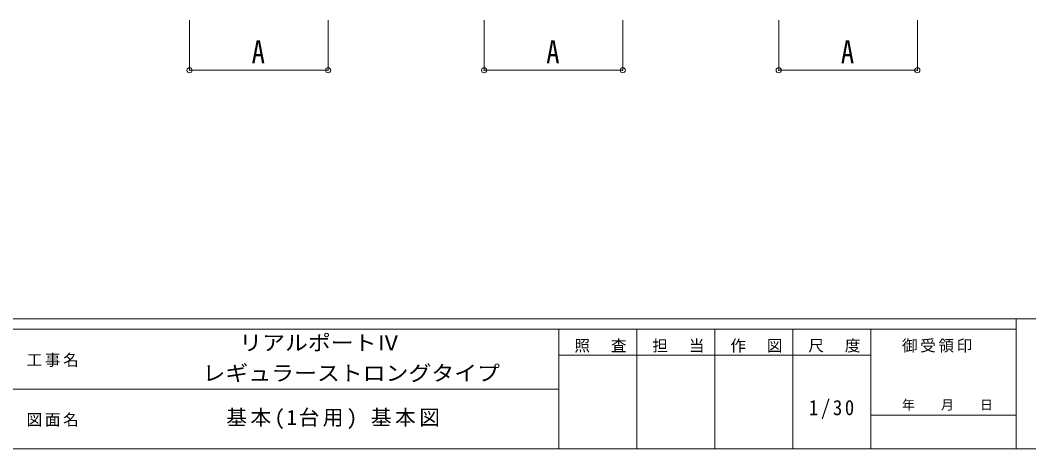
# Model space of a CAD drawing. Units: millimetres at full size, sheet at 1:30; details may follow other scales. Extents: x -8385 to 8479, y -5853 to 5787.
# Drawn here: x -360 to 5460, y -5853 to -3380 of the extents above; entities that cross this region are included whole.
import ezdxf
from ezdxf.enums import TextEntityAlignment as Align

# ---------------------------------------------------------------- set-up
doc = ezdxf.new("R2010")
doc.units = ezdxf.units.MM
doc.header["$LTSCALE"] = 30
doc.header["$PDMODE"] = 32
doc.header["$PDSIZE"] = 30
for name, color, linetype, lineweight in [('0-1_本体', 4, 'Continuous', 9), ('0-A_寸法', 6, 'Continuous', 9), ('F-0_240', 7, 'Continuous', 9)]:
    doc.layers.add(name, color=color, linetype=linetype, lineweight=lineweight)
doc.styles.add('ＭＳ ゴシック', font='')
doc.styles.get('ＭＳ ゴシック').set_extended_font_data('MS Gothic')

msp = doc.modelspace()

# ---------------------------------------------------------------- linework, layer by layer
at = {"layer": '0-A_寸法'}
for p, q in [((616.85, -3668.55), (616.85, -3379.58)), ((1416.85, -3668.55), (1416.85, -3379.58)), ((2316.85, -3668.55), (2316.85, -3379.58)), ((3116.85, -3668.55), (3116.85, -3379.58)), ((4016.85, -3668.55), (4016.85, -3379.58)), ((4816.85, -3668.55), (4816.85, -3379.58)), ((616.85, -3668.55), (1416.85, -3668.55)), ((2316.85, -3668.55), (3116.85, -3668.55)), ((4016.85, -3668.55), (4816.85, -3668.55))]:
    msp.add_line(p, q, dxfattribs=at)
for p in [(616.85, -3668.55), (1416.85, -3668.55), (2316.85, -3668.55), (3116.85, -3668.55), (4016.85, -3668.55), (4816.85, -3668.55)]:
    msp.add_point(p, dxfattribs=at)
at = {"layer": 'F-0_240', "color": 5}
for p, q in [((-8385.45, -5102.66), (8054.55, -5102.66)), ((5387.79, -5102.66), (5387.79, -5852.66)), ((-8385.45, -5162.66), (5387.79, -5162.66)), ((2747.79, -5162.66), (2747.79, -5852.66)), ((3197.79, -5162.66), (3197.79, -5852.66)), ((3647.79, -5162.66), (3647.79, -5852.66)), ((4097.79, -5162.66), (4097.79, -5852.66)), ((4547.79, -5162.66), (4547.79, -5852.66)), ((2747.79, -5312.66), (4547.79, -5312.66)), ((-3402.21, -5507.66), (2747.79, -5507.66)), ((4547.79, -5657.66), (5387.79, -5657.66)), ((-8385.45, -5852.66), (8054.55, -5852.66))]:
    msp.add_line(p, q, dxfattribs=at)

# ---------------------------------------------------------------- texts
at = {"layer": '0-1_本体', "color": 7, "style": 'ＭＳ ゴシック', "width": 1.1}
msp.add_text('リアルポートⅣ', height=87.98, dxfattribs=at).set_placement((903.83, -5311.36), align=Align.BOTTOM_LEFT)
at = {"layer": '0-A_寸法', "color": 7, "style": 'ＭＳ ゴシック', "width": 0.85}
for p in [(975.6, -3667.3), (2675.6, -3667.3), (4375.6, -3667.3)]:
    msp.add_text('A', height=132, dxfattribs=at).set_placement(p, align=Align.BOTTOM_LEFT)
at = {"layer": 'F-0_240', "style": 'ＭＳ ゴシック', "width": 1.1}
msp.add_text('\u3000レギュラーストロングタイプ', height=87.98, dxfattribs=at).set_placement((560.06, -5486.35), align=Align.BOTTOM_LEFT)
at = {"layer": 'F-0_240', "style": 'ＭＳ ゴシック'}
msp.add_text('年\u3000\u3000月\u3000\u3000日', height=54.99, dxfattribs=at).set_placement((4727.79, -5642.66), align=Align.BOTTOM_LEFT)
at = {"layer": 'F-0_240', "attachment_point": 7, "style": 'ＭＳ ゴシック'}
for s, insert, char_height in [('\\T1.17;照\u3000査', (2837.79, -5297.66), 65.98), ('\\T1.17;担\u3000当', (3287.79, -5297.66), 65.98), ('\\T1.17;作\u3000図', (3737.79, -5297.66), 65.98), ('\\T1.17;尺\u3000度', (4187.79, -5297.66), 65.98), ('\\T1.17;御受領印', (4727.79, -5297.66), 65.98), ('\\T1.17;工事名', (-323.11, -5380.16), 65.98), ('\\T1.28;\\W0.9;1/30', (4191.54, -5680.16), 87.98), ('\\T1.17;図面名', (-323.11, -5725.16), 65.98), ('\\T1.16;基本(1台用)\\~基本図', (828.8, -5738.74), 87.98)]:
    msp.add_mtext(s, dxfattribs=dict(at, insert=insert, char_height=char_height))

doc.saveas('drawing.dxf')
